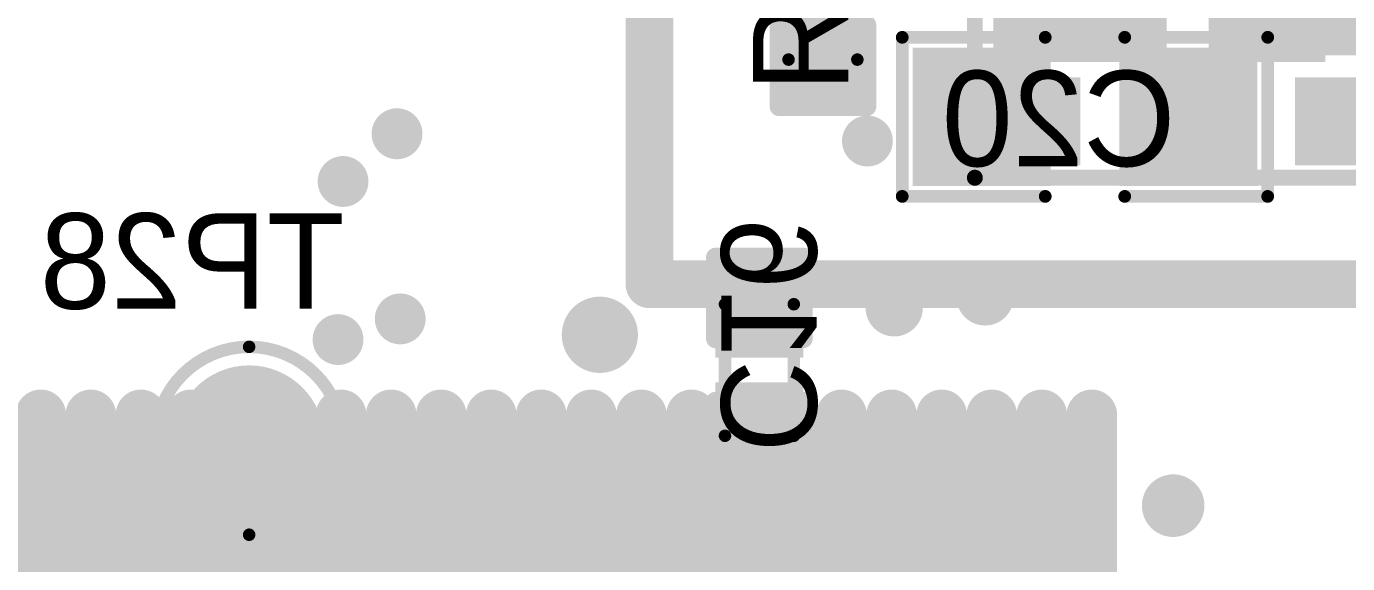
# Model space of a CAD drawing. Extents: x 722 to 1072, y 754 to 1061.
# Drawn here: x 758.58 to 769.14, y 1037.82 to 1042.11 of the extents above; entities that cross this region are included whole.
import ezdxf

# ---------------------------------------------------------------- set-up
doc = ezdxf.new("R2010")
doc.units = 0
doc.layers.get('0').update_dxf_attribs({"linetype": 'CONTINUOUS'})
for name, color, linetype in [('BOTTOMOVERLAY', 54, 'CONTINUOUS'), ('BOTTOMPASTE', 16, 'CONTINUOUS'), ('BOTTOMSOLDER', 6, 'CONTINUOUS'), ('MECHANICAL13', 56, 'CONTINUOUS'), ('MULTILAYER', 9, 'CONTINUOUS'), ('TOPOVERLAY', 2, 'CONTINUOUS'), ('TOPPASTE', 8, 'CONTINUOUS'), ('TOPSOLDER', 216, 'CONTINUOUS'), ('VIAHOLELAYER', 16, 'CONTINUOUS')]:
    doc.layers.add(name, color=color, linetype=linetype)

# ---------------------------------------------------------------- blocks, each defined once
blk = doc.blocks.new('R_0402_47')
at = {"layer": 'MECHANICAL13', "const_width": 0.1}
for points in [[(0.525, 0.275), (-0.525, 0.275)], [(-0.525, -0.275), (-0.525, 0.275)], [(0.525, -0.275), (0.525, 0.275)], [(0.525, -0.275), (-0.525, -0.275)]]:
    blk.add_lwpolyline(points, dxfattribs=at)
at = {"layer": 'MECHANICAL13', "const_width": 0.05}
for points in [[(-0.55, 0.275, 1), (-0.5, 0.275, 1)], [(-0.55, 0.275, 1), (-0.5, 0.275, 1)], [(0.5, 0.275, 1), (0.55, 0.275, 1)], [(0.5, 0.275, 1), (0.55, 0.275, 1)], [(-0.55, -0.275, 1), (-0.5, -0.275, 1)], [(-0.55, -0.275, 1), (-0.5, -0.275, 1)], [(0.5, -0.275, 1), (0.55, -0.275, 1)], [(0.5, -0.275, 1), (0.55, -0.275, 1)]]:
    blk.add_lwpolyline(points, format="xyb", close=True, dxfattribs=at)
at = {"layer": 'TOPOVERLAY', "const_width": 0.152}
for points in [[(-0.25, 0.35), (-0.9, 0.35)], [(-0.9, -0.35), (-0.9, 0.35)], [(0.9, 0.35), (0.25, 0.35)], [(0.9, -0.35), (0.9, 0.35)], [(-0.25, -0.35), (-0.9, -0.35)], [(0.9, -0.35), (0.25, -0.35)]]:
    blk.add_lwpolyline(points, dxfattribs=at)
at = {"layer": 'TOPOVERLAY', "const_width": 0.0762}
for points in [[(-0.938, 0.35, 1), (-0.862, 0.35, 1)], [(-0.938, 0.35, 1), (-0.862, 0.35, 1)], [(-0.288, 0.35, 1), (-0.212, 0.35, 1)], [(0.212, 0.35, 1), (0.288, 0.35, 1)], [(0.862, 0.35, 1), (0.938, 0.35, 1)], [(0.862, 0.35, 1), (0.938, 0.35, 1)], [(-0.938, -0.35, 1), (-0.862, -0.35, 1)], [(-0.938, -0.35, 1), (-0.862, -0.35, 1)], [(-0.288, -0.35, 1), (-0.212, -0.35, 1)], [(0.212, -0.35, 1), (0.288, -0.35, 1)], [(0.862, -0.35, 1), (0.938, -0.35, 1)], [(0.862, -0.35, 1), (0.938, -0.35, 1)]]:
    blk.add_lwpolyline(points, format="xyb", close=True, dxfattribs=at)
at = {"layer": 'TOPPASTE'}
for points in [[(-0.2, -0.25), (-0.2, 0.25), (-0.8, -0.25), (-0.8, 0.25)], [(0.8, -0.25), (0.8, 0.25), (0.2, -0.25), (0.2, 0.25)]]:
    blk.add_solid(points, dxfattribs=at)
at = {"layer": 'TOPSOLDER'}
for points in [[(-0.098, -0.352), (-0.098, 0.352), (-0.902, -0.352), (-0.902, 0.352)], [(0.902, -0.352), (0.902, 0.352), (0.098, -0.352), (0.098, 0.352)]]:
    blk.add_solid(points, dxfattribs=at)
blk = doc.blocks.new('C_0402_B_115')
at = {"layer": 'BOTTOMOVERLAY', "const_width": 0.152}
for points in [[(-0.9, 0.35), (-0.25, 0.35)], [(-0.9, 0.35), (-0.9, -0.35)], [(0.25, 0.35), (0.9, 0.35)], [(0.9, 0.35), (0.9, -0.35)], [(-0.9, -0.35), (-0.25, -0.35)], [(0.25, -0.35), (0.9, -0.35)]]:
    blk.add_lwpolyline(points, dxfattribs=at)
at = {"layer": 'BOTTOMOVERLAY', "const_width": 0.0762}
for points in [[(-0.938, 0.35, 1), (-0.862, 0.35, 1)], [(-0.938, 0.35, 1), (-0.862, 0.35, 1)], [(-0.288, 0.35, 1), (-0.212, 0.35, 1)], [(0.212, 0.35, 1), (0.288, 0.35, 1)], [(0.862, 0.35, 1), (0.938, 0.35, 1)], [(0.862, 0.35, 1), (0.938, 0.35, 1)], [(-0.938, -0.35, 1), (-0.862, -0.35, 1)], [(-0.938, -0.35, 1), (-0.862, -0.35, 1)], [(-0.288, -0.35, 1), (-0.212, -0.35, 1)], [(0.212, -0.35, 1), (0.288, -0.35, 1)], [(0.862, -0.35, 1), (0.938, -0.35, 1)], [(0.862, -0.35, 1), (0.938, -0.35, 1)]]:
    blk.add_lwpolyline(points, format="xyb", close=True, dxfattribs=at)
at = {"layer": 'BOTTOMPASTE'}
for points in [[(-0.8, 0.25), (-0.8, -0.25), (-0.2, 0.25), (-0.2, -0.25)], [(0.2, 0.25), (0.2, -0.25), (0.8, 0.25), (0.8, -0.25)]]:
    blk.add_solid(points, dxfattribs=at)
at = {"layer": 'BOTTOMSOLDER'}
for points in [[(-0.902, 0.352), (-0.902, -0.352), (-0.098, 0.352), (-0.098, -0.352)], [(0.098, 0.352), (0.098, -0.352), (0.902, 0.352), (0.902, -0.352)]]:
    blk.add_solid(points, dxfattribs=at)
at = {"layer": 'MECHANICAL13', "const_width": 0.1}
for points in [[(-0.525, 0.275), (0.525, 0.275)], [(-0.525, 0.275), (-0.525, -0.275)], [(0.525, 0.275), (0.525, -0.275)], [(-0.525, -0.275), (0.525, -0.275)]]:
    blk.add_lwpolyline(points, dxfattribs=at)
at = {"layer": 'MECHANICAL13', "const_width": 0.05}
for points in [[(-0.55, 0.275, 1), (-0.5, 0.275, 1)], [(-0.55, 0.275, 1), (-0.5, 0.275, 1)], [(0.5, 0.275, 1), (0.55, 0.275, 1)], [(0.5, 0.275, 1), (0.55, 0.275, 1)], [(-0.55, -0.275, 1), (-0.5, -0.275, 1)], [(-0.55, -0.275, 1), (-0.5, -0.275, 1)], [(0.5, -0.275, 1), (0.55, -0.275, 1)], [(0.5, -0.275, 1), (0.55, -0.275, 1)]]:
    blk.add_lwpolyline(points, format="xyb", close=True, dxfattribs=at)
blk = doc.blocks.new('C_0603_B_123')
at = {"layer": 'BOTTOMOVERLAY', "const_width": 0.102}
for points in [[(-1.46, 0.635), (-1.46, -0.635)], [(-0.318, 0.635), (-1.46, 0.635)], [(1.46, 0.635), (0.318, 0.635)], [(1.46, 0.635), (1.46, -0.635)], [(-0.318, -0.635), (-1.46, -0.635)], [(1.46, -0.635), (0.318, -0.635)]]:
    blk.add_lwpolyline(points, dxfattribs=at)
at = {"layer": 'BOTTOMOVERLAY', "const_width": 0.0508}
for points in [[(-1.486, 0.635, 1), (-1.435, 0.635, 1)], [(-1.486, 0.635, 1), (-1.435, 0.635, 1)], [(-0.343, 0.635, 1), (-0.292, 0.635, 1)], [(0.292, 0.635, 1), (0.343, 0.635, 1)], [(1.435, 0.635, 1), (1.486, 0.635, 1)], [(1.435, 0.635, 1), (1.486, 0.635, 1)], [(-1.486, -0.635, 1), (-1.435, -0.635, 1)], [(-1.486, -0.635, 1), (-1.435, -0.635, 1)], [(-0.343, -0.635, 1), (-0.292, -0.635, 1)], [(0.292, -0.635, 1), (0.343, -0.635, 1)], [(1.435, -0.635, 1), (1.486, -0.635, 1)], [(1.435, -0.635, 1), (1.486, -0.635, 1)]]:
    blk.add_lwpolyline(points, format="xyb", close=True, dxfattribs=at)
at = {"layer": 'BOTTOMPASTE'}
for points in [[(-1.275, -0.45), (-0.376, -0.45), (-1.275, 0.45), (-0.376, 0.45)], [(0.376, -0.45), (1.275, -0.45), (0.376, 0.45), (1.275, 0.45)]]:
    blk.add_solid(points, dxfattribs=at)
at = {"layer": 'BOTTOMSOLDER'}
for points in [[(-1.377, -0.552), (-0.274, -0.552), (-1.377, 0.552), (-0.274, 0.552)], [(0.274, -0.552), (1.377, -0.552), (0.274, 0.552), (1.377, 0.552)]]:
    blk.add_solid(points, dxfattribs=at)
blk = doc.blocks.new('TQFP177P0_4_282')
at = {"layer": 'TOPOVERLAY'}
for points, const_width in [([(-10.65, 9.25, 1), (-10.9, 9.25, 1)], 0.25), ([(-10.962, 9.25, 1), (-10.837, 9.25, 1)], 0.125), ([(-10.712, 9.25, 1), (-10.587, 9.25, 1)], 0.125)]:
    blk.add_lwpolyline(points, format="xyb", close=True, dxfattribs=dict(at, const_width=const_width))
at = {"layer": 'TOPPASTE', "const_width": 0.2}
for points in [[(-10.05, 8.6), (-11.5, 8.6)], [(-10.05, 8.2), (-11.5, 8.2)], [(-10.05, 7.8), (-11.5, 7.8)], [(-10.05, 7.4), (-11.5, 7.4)], [(-10.05, 7), (-11.5, 7)], [(-10.05, 6.6), (-11.5, 6.6)], [(-10.05, 6.2), (-11.5, 6.2)], [(-10.05, 5.8), (-11.5, 5.8)], [(-10.05, 5.4), (-11.5, 5.4)], [(-10.05, 5), (-11.5, 5)], [(-10.05, 4.6), (-11.5, 4.6)], [(-10.05, 4.2), (-11.5, 4.2)], [(-10.05, 3.8), (-11.5, 3.8)], [(-10.05, 3.4), (-11.5, 3.4)], [(-10.05, 3), (-11.5, 3)], [(-10.05, 2.6), (-11.5, 2.6)], [(-10.05, 2.2), (-11.5, 2.2)], [(-10.05, 1.8), (-11.5, 1.8)], [(-10.05, 1.4), (-11.5, 1.4)], [(-10.05, 1), (-11.5, 1)], [(-10.05, 0.6), (-11.5, 0.6)], [(-10.05, 0.2), (-11.5, 0.2)]]:
    blk.add_lwpolyline(points, dxfattribs=at)
at = {"layer": 'TOPPASTE', "const_width": 0.0999}
for points in [[(-11.55, 8.6, 1), (-11.45, 8.6, 1)], [(-11.55, 8.2, 1), (-11.45, 8.2, 1)], [(-11.55, 7.8, 1), (-11.45, 7.8, 1)], [(-11.55, 7.4, 1), (-11.45, 7.4, 1)], [(-11.55, 7, 1), (-11.45, 7, 1)], [(-11.55, 6.6, 1), (-11.45, 6.6, 1)], [(-11.55, 6.2, 1), (-11.45, 6.2, 1)], [(-11.55, 5.8, 1), (-11.45, 5.8, 1)], [(-11.55, 5.4, 1), (-11.45, 5.4, 1)], [(-11.55, 5, 1), (-11.45, 5, 1)], [(-11.55, 4.6, 1), (-11.45, 4.6, 1)], [(-11.55, 4.2, 1), (-11.45, 4.2, 1)], [(-11.55, 3.8, 1), (-11.45, 3.8, 1)], [(-11.55, 3.4, 1), (-11.45, 3.4, 1)], [(-11.55, 3, 1), (-11.45, 3, 1)], [(-11.55, 2.6, 1), (-11.45, 2.6, 1)], [(-11.55, 2.2, 1), (-11.45, 2.2, 1)], [(-11.55, 1.8, 1), (-11.45, 1.8, 1)], [(-11.55, 1.4, 1), (-11.45, 1.4, 1)], [(-11.55, 1, 1), (-11.45, 1, 1)], [(-11.55, 0.6, 1), (-11.45, 0.6, 1)], [(-11.55, 0.2, 1), (-11.45, 0.2, 1)]]:
    blk.add_lwpolyline(points, format="xyb", close=True, dxfattribs=at)
at = {"layer": 'TOPSOLDER', "const_width": 0.403}
for points in [[(-10.05, 8.6), (-11.5, 8.6)], [(-10.05, 8.2), (-11.5, 8.2)], [(-10.05, 7.8), (-11.5, 7.8)], [(-10.05, 7.4), (-11.5, 7.4)], [(-10.05, 7), (-11.5, 7)], [(-10.05, 6.6), (-11.5, 6.6)], [(-10.05, 6.2), (-11.5, 6.2)], [(-10.05, 5.8), (-11.5, 5.8)], [(-10.05, 5.4), (-11.5, 5.4)], [(-10.05, 5), (-11.5, 5)], [(-10.05, 4.6), (-11.5, 4.6)], [(-10.05, 4.2), (-11.5, 4.2)], [(-10.05, 3.8), (-11.5, 3.8)], [(-10.05, 3.4), (-11.5, 3.4)], [(-10.05, 3), (-11.5, 3)], [(-10.05, 2.6), (-11.5, 2.6)], [(-10.05, 2.2), (-11.5, 2.2)], [(-10.05, 1.8), (-11.5, 1.8)], [(-10.05, 1.4), (-11.5, 1.4)], [(-10.05, 1), (-11.5, 1)], [(-10.05, 0.6), (-11.5, 0.6)], [(-10.05, 0.2), (-11.5, 0.2)]]:
    blk.add_lwpolyline(points, dxfattribs=at)
at = {"layer": 'TOPSOLDER', "const_width": 0.202}
for points in [[(-11.601, 8.6, 1), (-11.399, 8.6, 1)], [(-11.601, 8.2, 1), (-11.399, 8.2, 1)], [(-11.601, 7.8, 1), (-11.399, 7.8, 1)], [(-11.601, 7.4, 1), (-11.399, 7.4, 1)], [(-11.601, 7, 1), (-11.399, 7, 1)], [(-11.601, 6.6, 1), (-11.399, 6.6, 1)], [(-11.601, 6.2, 1), (-11.399, 6.2, 1)], [(-11.601, 5.8, 1), (-11.399, 5.8, 1)], [(-11.601, 5.4, 1), (-11.399, 5.4, 1)], [(-11.601, 5, 1), (-11.399, 5, 1)], [(-11.601, 4.6, 1), (-11.399, 4.6, 1)], [(-11.601, 4.2, 1), (-11.399, 4.2, 1)], [(-11.601, 3.8, 1), (-11.399, 3.8, 1)], [(-11.601, 3.4, 1), (-11.399, 3.4, 1)], [(-11.601, 3, 1), (-11.399, 3, 1)], [(-11.601, 2.6, 1), (-11.399, 2.6, 1)], [(-11.601, 2.2, 1), (-11.399, 2.2, 1)], [(-11.601, 1.8, 1), (-11.399, 1.8, 1)], [(-11.601, 1.4, 1), (-11.399, 1.4, 1)], [(-11.601, 1, 1), (-11.399, 1, 1)], [(-11.601, 0.6, 1), (-11.399, 0.6, 1)], [(-11.601, 0.2, 1), (-11.399, 0.2, 1)]]:
    blk.add_lwpolyline(points, format="xyb", close=True, dxfattribs=at)
blk = doc.blocks.new('503480_0620_293')
at = {"layer": 'TOPOVERLAY'}
for points, const_width in [([(-0.4, 1.778), (-0.4, 2.032)], 0.2), ([(-1.6, -1.7), (-1.6, 1.7)], 0.127), ([(1.6, 1.7), (-1.6, 1.7)], 0.127), ([(1.6, -1.7), (1.6, 1.7)], 0.127), ([(1.6, -1.7), (-1.6, -1.7)], 0.127)]:
    blk.add_lwpolyline(points, dxfattribs=dict(at, const_width=const_width))
for points, const_width in [([(-0.45, 2.032, 1), (-0.35, 2.032, 1)], 0.1), ([(-0.45, 1.778, 1), (-0.35, 1.778, 1)], 0.1), ([(-1.632, 1.7, 1), (-1.568, 1.7, 1)], 0.0635), ([(-1.632, 1.7, 1), (-1.568, 1.7, 1)], 0.0635), ([(1.568, 1.7, 1), (1.632, 1.7, 1)], 0.0635), ([(1.568, 1.7, 1), (1.632, 1.7, 1)], 0.0635), ([(-1.632, -1.7, 1), (-1.568, -1.7, 1)], 0.0635), ([(-1.632, -1.7, 1), (-1.568, -1.7, 1)], 0.0635), ([(1.568, -1.7, 1), (1.632, -1.7, 1)], 0.0635), ([(1.568, -1.7, 1), (1.632, -1.7, 1)], 0.0635)]:
    blk.add_lwpolyline(points, format="xyb", close=True, dxfattribs=dict(at, const_width=const_width))
at = {"layer": 'TOPPASTE'}
for points in [[(-0.9, 0.96), (-0.9, 1.43), (-1.4, 0.96), (-1.4, 1.43)], [(-0.28, 1), (-0.28, 1.45), (-0.52, 1), (-0.52, 1.45)], [(0.12, 1), (0.12, 1.45), (-0.12, 1), (-0.12, 1.45)], [(0.52, 1), (0.52, 1.45), (0.28, 1), (0.28, 1.45)], [(1.4, 0.96), (1.4, 1.43), (0.9, 0.96), (0.9, 1.43)], [(-0.225, 0.27), (-0.225, 1), (-0.575, 0.27), (-0.575, 1)], [(0.175, 0.27), (0.175, 1), (-0.175, 0.27), (-0.175, 1)], [(0.575, 0.27), (0.575, 1), (0.225, 0.27), (0.225, 1)], [(-0.225, -1), (-0.225, -0.27), (-0.575, -1), (-0.575, -0.27)], [(0.175, -1), (0.175, -0.27), (-0.175, -1), (-0.175, -0.27)], [(0.575, -1), (0.575, -0.27), (0.225, -1), (0.225, -0.27)], [(-0.9, -1.43), (-0.9, -0.96), (-1.4, -1.43), (-1.4, -0.96)], [(-0.28, -1.45), (-0.28, -1), (-0.52, -1.45), (-0.52, -1)], [(0.12, -1.45), (0.12, -1), (-0.12, -1.45), (-0.12, -1)], [(0.52, -1.45), (0.52, -1), (0.28, -1.45), (0.28, -1)], [(1.4, -1.43), (1.4, -0.96), (0.9, -1.43), (0.9, -0.96)]]:
    blk.add_solid(points, dxfattribs=at)
at = {"layer": 'TOPSOLDER'}
for points in [[(-0.798, 0.858), (-0.798, 1.532), (-1.502, 0.858), (-1.502, 1.532)], [(-0.178, 0.898), (-0.178, 1.552), (-0.622, 0.898), (-0.622, 1.552)], [(0.222, 0.898), (0.222, 1.552), (-0.222, 0.898), (-0.222, 1.552)], [(0.622, 0.898), (0.622, 1.552), (0.178, 0.898), (0.178, 1.552)], [(1.502, 0.858), (1.502, 1.532), (0.798, 0.858), (0.798, 1.532)], [(-0.123, 0.168), (-0.123, 1.102), (-0.677, 0.168), (-0.677, 1.102)], [(0.277, 0.168), (0.277, 1.102), (-0.277, 0.168), (-0.277, 1.102)], [(0.677, 0.168), (0.677, 1.102), (0.123, 0.168), (0.123, 1.102)], [(-0.123, -1.102), (-0.123, -0.168), (-0.677, -1.102), (-0.677, -0.168)], [(0.277, -1.102), (0.277, -0.168), (-0.277, -1.102), (-0.277, -0.168)], [(0.677, -1.102), (0.677, -0.168), (0.123, -1.102), (0.123, -0.168)], [(-0.798, -1.532), (-0.798, -0.858), (-1.502, -1.532), (-1.502, -0.858)], [(-0.178, -1.552), (-0.178, -0.898), (-0.622, -1.552), (-0.622, -0.898)], [(0.222, -1.552), (0.222, -0.898), (-0.222, -1.552), (-0.222, -0.898)], [(0.622, -1.552), (0.622, -0.898), (0.178, -1.552), (0.178, -0.898)], [(1.502, -1.532), (1.502, -0.858), (0.798, -1.532), (0.798, -0.858)]]:
    blk.add_solid(points, dxfattribs=at)
blk = doc.blocks.new('TESTPOINT2_B_343')
at = {"layer": 'BOTTOMOVERLAY'}
for points, const_width in [([(0.75, 0, 1), (-0.75, 0, 1)], 0.1), ([(-0.775, 0, 1), (-0.725, 0, 1)], 0.05), ([(0.725, 0, 1), (0.775, 0, 1)], 0.05)]:
    blk.add_lwpolyline(points, format="xyb", close=True, dxfattribs=dict(at, const_width=const_width))
at = {"layer": 'BOTTOMPASTE', "const_width": 0.5}
blk.add_lwpolyline([(-0.25, 0, 1), (0.25, 0, 1)], format="xyb", close=True, dxfattribs=at)
at = {"layer": 'BOTTOMSOLDER', "const_width": 0.602}
blk.add_lwpolyline([(-0.301, 0, 1), (0.301, 0, 1)], format="xyb", close=True, dxfattribs=at)

msp = doc.modelspace()

# ---------------------------------------------------------------- linework, layer by layer
at = {"layer": 'MULTILAYER'}
for points, const_width in [([(761.443, 1041.25, 1), (761.647, 1041.25, 1)], 0.203), ([(765.203, 1041.192, 1), (765.406, 1041.192, 1)], 0.203), ([(761.012, 1040.869, 1), (761.215, 1040.869, 1)], 0.203), ([(766.13, 1039.948, 1), (766.359, 1039.948, 1)], 0.229), ([(765.404, 1039.861, 1), (765.633, 1039.861, 1)], 0.229), ([(761.469, 1039.772, 1), (761.672, 1039.772, 1)], 0.203), ([(763.014, 1039.645, 1), (763.318, 1039.645, 1)], 0.305), ([(760.972, 1039.607, 1), (761.175, 1039.607, 1)], 0.203)]:
    msp.add_lwpolyline(points, format="xyb", close=True, dxfattribs=dict(at, const_width=const_width))
at = {"layer": 'TOPOVERLAY', "const_width": 0.381}
for points in [[(763.563, 1040.049), (763.563, 1043.599)], [(763.563, 1040.049), (773.663, 1040.049)]]:
    msp.add_lwpolyline(points, dxfattribs=at)
at = {"layer": 'TOPOVERLAY', "const_width": 0.191}
msp.add_lwpolyline([(763.467, 1040.049, 1), (763.658, 1040.049, 1)], format="xyb", close=True, dxfattribs=at)
msp.add_lwpolyline([(763.467, 1040.049, 1), (763.658, 1040.049, 1)], format="xyb", close=True, dxfattribs=at)
at = {"layer": 'VIAHOLELAYER'}
for points, const_width in [([(761.494, 1041.25, 1), (761.596, 1041.25, 1)], 0.102), ([(765.254, 1041.192, 1), (765.355, 1041.192, 1)], 0.102), ([(761.062, 1040.869, 1), (761.164, 1040.869, 1)], 0.102), ([(766.181, 1039.948, 1), (766.308, 1039.948, 1)], 0.127), ([(765.455, 1039.861, 1), (765.582, 1039.861, 1)], 0.127), ([(761.52, 1039.772, 1), (761.622, 1039.772, 1)], 0.102), ([(763.083, 1039.645, 1), (763.248, 1039.645, 1)], 0.165), ([(761.023, 1039.607, 1), (761.125, 1039.607, 1)], 0.102)]:
    msp.add_lwpolyline(points, format="xyb", close=True, dxfattribs=dict(at, const_width=const_width))

# ---------------------------------------------------------------- block references
for name, p, rotation in [('503480_0620_293', (767.863, 1042.499), 270), ('R_0402_47', (764.949, 1042.367), 270), ('C_0603_B_123', (767.043, 1041.385), 180), ('C_0402_B_115', (764.441, 1039.364), 90), ('TESTPOINT2_B_343', (760.363, 1038.799), 270), ('TQFP177P0_4_282', (758.498, 1027.506), 270)]:
    msp.add_blockref(name, p, dxfattribs=dict(rotation=rotation))

# ---------------------------------------------------------------- texts
at = {"layer": 'BOTTOMOVERLAY', "text_generation_flag": 2}
for s, p in [('C20', (767.768, 1040.991)), ('TP28', (761.126, 1039.853))]:
    msp.add_text(s, height=0.762, dxfattribs=at).set_placement(p)
msp.add_text('C16', height=0.762, rotation=270, dxfattribs=at).set_placement((764.136, 1038.705))
at = {"layer": 'TOPOVERLAY'}
msp.add_text('R177', height=0.762, rotation=90, dxfattribs=at).set_placement((765.152, 1041.582))

doc.saveas('drawing.dxf')
